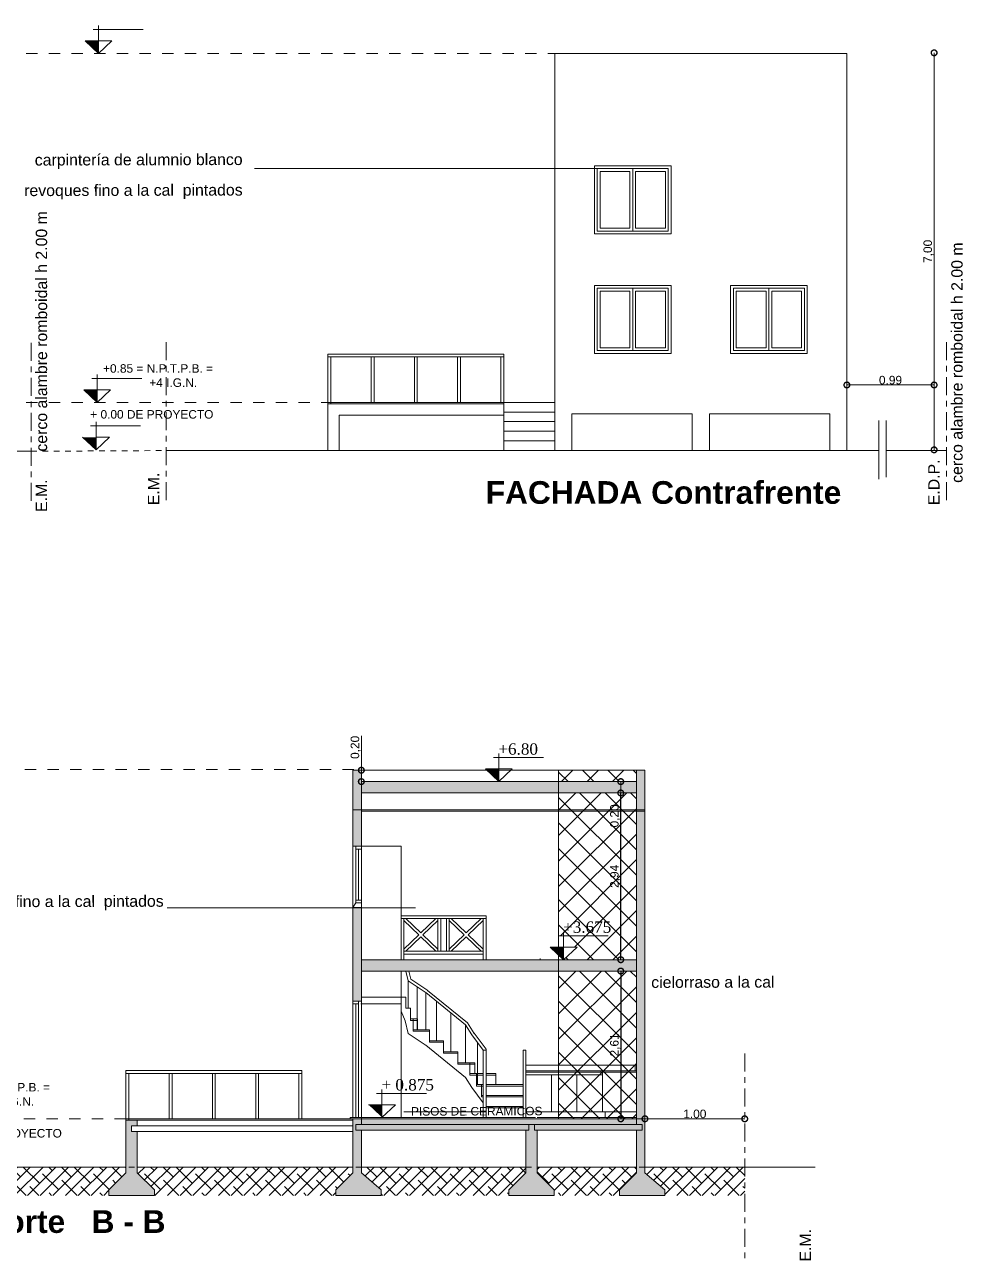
# Model space of a CAD drawing. Header units: millimetres. Extents: x 1162.4 to 1260.5, y 447.7 to 509.9.
# Drawn here: x 1200.56 to 1217.15, y 471.5 to 493.28 of the extents above; entities that cross this region are included whole.
import ezdxf

# ---------------------------------------------------------------- set-up
doc = ezdxf.new("R2010")
doc.units = ezdxf.units.MM
doc.linetypes.add('CENTER', pattern=[50.8, 31.75, -6.35, 6.35, -6.35])
doc.linetypes.add('DOT', pattern=[4, 2, -2])
doc.layers.add('0-MAMPOSTERIA- 9', color=7, linetype='Continuous', lineweight=5)
doc.layers.add('DT', color=2, linetype='Continuous', lineweight=25)
doc.layers.add('03', color=7, linetype='Continuous')
doc.layers.add('cortes', color=7, linetype='Continuous')
doc.styles.add('ARIAL', font='arial.ttf', dxfattribs={"height": 0.11})
doc.styles.add('Estilo1', font='times.ttf')
doc.styles.get("Standard").update_dxf_attribs({"font": 'arial.ttf'})
doc.styles.add('style2', font='')
doc.styles.get('style2').set_extended_font_data('Arial', bold=True)
doc.dimstyles.new('cota 1', dxfattribs={"dimtxt": 0.15, "dimasz": 0.2, "dimexe": 0.08, "dimexo": 0.3, "dimgap": 0.009, "dimtad": 1, "dimzin": 1, "dimtxsty": 'Standard', "dimblk": 'DOTSMALL', "dimcen": 0.15, "dimse1": 1, "dimse2": 1, "dimclrd": 256, "dimadec": 0, "dimazin": 0, "dimtfac": 1, "dimtmove": 0, "dimatfit": 3, "dimfxl": 1.25, "dimlwd": -1, "dimlwe": -1, "dimarcsym": 0})
pattern_1 = [(45, (7.12416, 3.86117), (-0.112253202, 0.112253202), []), (135, (7.12416, 3.86117), (-0.336759605, 0.112253202), [0.396875, -0.238125])]

# ---------------------------------------------------------------- blocks, each defined once
blk = doc.blocks.new('_DOTSMALL')
at = {"color": 0, "linetype": 'ByBlock', "const_width": 0.5}
blk.add_lwpolyline([(-0.0625, 0, 1), (0.0625, 0, 1)], format="xyb", close=True, dxfattribs=at)
blk = doc.blocks.new('*D289')
at = {"layer": 'cortes'}
blk.add_line((1211.074, 476.597), (1211.074, 473.992), dxfattribs=at)
at = {"layer": 'Defpoints', "color": 0}
for p in [(1211.35, 476.597), (1211.074, 473.992), (1211.35, 473.992)]:
    blk.add_point(p, dxfattribs=at)
at = {"layer": 'cortes', "xscale": 0.2, "yscale": 0.2, "zscale": 0.2}
for p, rotation in [((1211.074, 476.597), 90), ((1211.074, 473.992), 270)]:
    blk.add_blockref('_DOTSMALL', p, dxfattribs=dict(at, rotation=rotation))
at = {"layer": 'cortes', "color": 0, "lineweight": 0, "insert": (1210.975, 475.295), "char_height": 0.15, "attachment_point": 5, "rotation": 90}
blk.add_mtext('2,61', dxfattribs=at)
blk = doc.blocks.new('*D290')
at = {"layer": 'cortes'}
blk.add_line((1211.074, 476.797), (1211.074, 479.737), dxfattribs=at)
at = {"layer": 'Defpoints', "color": 0}
for p in [(1211.074, 479.737), (1211.35, 479.737), (1211.35, 476.797)]:
    blk.add_point(p, dxfattribs=at)
at = {"layer": 'cortes', "xscale": 0.2, "yscale": 0.2, "zscale": 0.2}
for p, rotation in [((1211.074, 479.737), 90), ((1211.074, 476.797), 270)]:
    blk.add_blockref('_DOTSMALL', p, dxfattribs=dict(at, rotation=rotation))
at = {"layer": 'cortes', "color": 0, "lineweight": 0, "insert": (1210.975, 478.267), "char_height": 0.15, "attachment_point": 5, "rotation": 90}
blk.add_mtext('2,94', dxfattribs=at)
blk = doc.blocks.new('*D341')
at = {"layer": '0-MAMPOSTERIA- 9', "ltscale": 0.05}
for p, q in [((1211.074, 479.937), (1211.074, 479.737)), ((1211.074, 479.737), (1211.074, 479.13))]:
    blk.add_line(p, q, dxfattribs=at)
at = {"layer": 'Defpoints', "color": 0, "linetype": 'Continuous', "ltscale": 0.05}
for p in [(1211.35, 479.937), (1211.074, 479.737), (1211.35, 479.737)]:
    blk.add_point(p, dxfattribs=at)
at = {"layer": '0-MAMPOSTERIA- 9', "linetype": 'Continuous', "ltscale": 0.05, "xscale": 0.2, "yscale": 0.2, "zscale": 0.2}
for p, rotation in [((1211.074, 479.937), 90), ((1211.074, 479.737), 270)]:
    blk.add_blockref('_DOTSMALL', p, dxfattribs=dict(at, rotation=rotation))
at = {"layer": '0-MAMPOSTERIA- 9', "color": 0, "linetype": 'Continuous', "lineweight": 0, "ltscale": 0.05, "insert": (1210.975, 479.333), "char_height": 0.15, "attachment_point": 5, "rotation": 90}
blk.add_mtext('0,20', dxfattribs=at)
blk = doc.blocks.new('*D342')
at = {"layer": '0-MAMPOSTERIA- 9', "ltscale": 0.05}
for p, q in [((1206.5, 480.137), (1206.5, 480.744)), ((1206.5, 479.937), (1206.5, 480.137))]:
    blk.add_line(p, q, dxfattribs=at)
at = {"layer": 'Defpoints', "color": 0, "linetype": 'Continuous', "ltscale": 0.05}
for p in [(1206.5, 480.137), (1206.5, 480.137), (1206.5, 479.937)]:
    blk.add_point(p, dxfattribs=at)
at = {"layer": '0-MAMPOSTERIA- 9', "linetype": 'Continuous', "ltscale": 0.05, "xscale": 0.2, "yscale": 0.2, "zscale": 0.2}
for p, rotation in [((1206.5, 480.137), 90), ((1206.5, 479.937), 270)]:
    blk.add_blockref('_DOTSMALL', p, dxfattribs=dict(at, rotation=rotation))
at = {"layer": '0-MAMPOSTERIA- 9', "color": 0, "linetype": 'Continuous', "lineweight": 0, "ltscale": 0.05, "insert": (1206.401, 480.541), "char_height": 0.15, "attachment_point": 5, "rotation": 90}
blk.add_mtext('0,20', dxfattribs=at)
blk = doc.blocks.new('*D346')
at = {"layer": '0-MAMPOSTERIA- 9', "ltscale": 0.05}
blk.add_line((1216.599, 485.786), (1216.599, 492.786), dxfattribs=at)
at = {"layer": 'Defpoints', "color": 0, "linetype": 'Continuous', "ltscale": 0.05}
for p in [(1212.545, 492.786), (1216.599, 492.786), (1215.736, 485.786)]:
    blk.add_point(p, dxfattribs=at)
at = {"layer": '0-MAMPOSTERIA- 9', "linetype": 'Continuous', "ltscale": 0.05, "xscale": 0.2, "yscale": 0.2, "zscale": 0.2}
for p, rotation in [((1216.599, 492.786), 90), ((1216.599, 485.786), 270)]:
    blk.add_blockref('_DOTSMALL', p, dxfattribs=dict(at, rotation=rotation))
at = {"layer": '0-MAMPOSTERIA- 9', "color": 0, "linetype": 'Continuous', "lineweight": 0, "ltscale": 0.05, "insert": (1216.5, 489.286), "char_height": 0.15, "attachment_point": 5, "rotation": 90}
blk.add_mtext('7,00', dxfattribs=at)
blk = doc.blocks.new('*D361')
at = {"layer": '0-MAMPOSTERIA- 9', "ltscale": 0.05}
blk.add_line((1216.599, 486.93), (1215.061, 486.93), dxfattribs=at)
at = {"layer": 'Defpoints', "color": 0, "linetype": 'DOT', "ltscale": 0.05}
for p in [(1215.061, 486.93), (1215.061, 485.773), (1216.599, 485.773)]:
    blk.add_point(p, dxfattribs=at)
at = {"layer": '0-MAMPOSTERIA- 9', "linetype": 'DOT', "ltscale": 0.05, "xscale": 0.2, "yscale": 0.2, "zscale": 0.2, "rotation": 180}
blk.add_blockref('_DOTSMALL', (1215.061, 486.93), dxfattribs=at)
at = {"layer": '0-MAMPOSTERIA- 9', "linetype": 'DOT', "ltscale": 0.05, "xscale": 0.2, "yscale": 0.2, "zscale": 0.2}
blk.add_blockref('_DOTSMALL', (1216.599, 486.93), dxfattribs=at)
at = {"layer": '0-MAMPOSTERIA- 9', "color": 0, "linetype": 'DOT', "lineweight": 0, "ltscale": 0.05, "insert": (1215.83, 487.015), "char_height": 0.15, "attachment_point": 5}
blk.add_mtext('0.99', dxfattribs=at)
blk = doc.blocks.new('*D362')
at = {"layer": '0-MAMPOSTERIA- 9', "ltscale": 0.05}
blk.add_line((1213.26, 473.992), (1211.5, 473.992), dxfattribs=at)
at = {"layer": 'Defpoints', "color": 0, "linetype": 'DOT', "ltscale": 0.05}
for p in [(1211.5, 473.992), (1211.5, 473.142), (1213.26, 473.142)]:
    blk.add_point(p, dxfattribs=at)
at = {"layer": '0-MAMPOSTERIA- 9', "linetype": 'DOT', "ltscale": 0.05, "xscale": 0.2, "yscale": 0.2, "zscale": 0.2, "rotation": 180}
blk.add_blockref('_DOTSMALL', (1211.5, 473.992), dxfattribs=at)
at = {"layer": '0-MAMPOSTERIA- 9', "linetype": 'DOT', "ltscale": 0.05, "xscale": 0.2, "yscale": 0.2, "zscale": 0.2}
blk.add_blockref('_DOTSMALL', (1213.26, 473.992), dxfattribs=at)
at = {"layer": '0-MAMPOSTERIA- 9', "color": 0, "linetype": 'DOT', "lineweight": 0, "ltscale": 0.05, "insert": (1212.38, 474.078), "char_height": 0.15, "attachment_point": 5}
blk.add_mtext('1.00', dxfattribs=at)

msp = doc.modelspace()

# ---------------------------------------------------------------- hatches: boundary and pattern name
at = {"layer": '0-MAMPOSTERIA- 9', "linetype": 'Continuous', "lineweight": 0, "ltscale": 0.05}
h = msp.add_hatch(dxfattribs=at)
h.set_pattern_fill('ANSI37', color=256, scale=0.1, style=0)
h.set_pattern_definition([(45, (1219.9866, 497.82403), (-0.2245064, 0.2245064), []), (135, (1219.9866, 497.82403), (-0.2245064, -0.2245064), [])])
h.paths.add_polyline_path([(1219.46471, 500.28348), (1219.46471, 498.59342, -0.89000524), (1219.46471, 498.581), (1219.46471, 496.08348), (1220.23698, 496.08348), (1220.23698, 496.3171), (1220.23971, 500.28348)])
h.paths.add_polyline_path([(1188.02354, 476.77986), (1188.02354, 474.11705), (1192.02354, 474.11705), (1192.02354, 476.77986), (1191.97354, 476.77986)])
h.paths.add_polyline_path([(1189.34735, 476.05475), (1190.69735, 476.05475), (1190.69735, 474.85475), (1189.34735, 474.85475)], flags=16)
h.paths.add_polyline_path([(1189.39735, 476.00475), (1190.64735, 476.00475), (1190.64735, 474.90475), (1189.39735, 474.90475)], flags=0)
h.paths.add_polyline_path([(1189.44735, 475.95475), (1189.97235, 475.95475), (1189.97235, 474.95475), (1189.44735, 474.95475)], flags=0)
h.paths.add_polyline_path([(1190.07235, 475.95475), (1190.59735, 475.95475), (1190.59735, 474.95475), (1190.07235, 474.95475)], flags=0)
h.paths.add_polyline_path([(1193.77354, 479.41705), (1192.17354, 479.41705), (1192.17354, 476.79705), (1193.77354, 476.79705)])
h.paths.add_polyline_path([(1193.87354, 476.79705), (1194.24711, 476.79705), (1194.01828, 477.01293), (1194.25426, 477.01293), (1194.49024, 477.01293), (1194.26142, 476.79705), (1195.86994, 476.79705), (1195.86994, 476.93544), (1196.12354, 476.93544), (1196.12354, 479.21351), (1195.90868, 479.21351), (1195.90868, 479.41705), (1193.87354, 479.41705)])
h.paths.add_polyline_path([(1194.42354, 478.76705), (1195.77354, 478.76705), (1195.77354, 477.56705), (1194.42354, 477.56705)], flags=16)
h.paths.add_polyline_path([(1194.47354, 478.71705), (1195.72354, 478.71705), (1195.72354, 477.61705), (1194.47354, 477.61705)], flags=0)
h.paths.add_polyline_path([(1194.52354, 478.66705), (1195.04854, 478.66705), (1195.04854, 477.66705), (1194.52354, 477.66705)], flags=0)
h.paths.add_polyline_path([(1195.14854, 478.66705), (1195.67354, 478.66705), (1195.67354, 477.66705), (1195.14854, 477.66705)], flags=0)
h.paths.add_polyline_path([(1192.17354, 476.59705), (1192.17354, 474.81003), (1193.32354, 474.81003), (1193.32354, 474.91003), (1193.87354, 474.91003), (1193.87354, 474.81003), (1193.87354, 474.11705), (1194.25426, 474.11705), (1194.25426, 474.23968), (1194.49024, 474.23968), (1194.36026, 474.11705), (1195.86994, 474.11705), (1195.86994, 474.17644), (1196.12354, 474.17644), (1196.12354, 476.38791), (1195.86867, 476.38791), (1195.86867, 476.59705), (1193.87354, 476.59705)])
h.paths.add_polyline_path([(1193.27354, 475.55475), (1192.77354, 475.55475), (1192.77354, 476.05475), (1193.27354, 476.05475)], flags=16)
h.paths.add_polyline_path([(1193.22354, 475.60475), (1192.82354, 475.60475), (1192.82354, 476.00475), (1193.22354, 476.00475)], flags=0)
h.paths.add_polyline_path([(1194.42354, 476.05475), (1195.77354, 476.05475), (1195.77354, 474.85475), (1194.42354, 474.85475)], flags=16)
h.paths.add_polyline_path([(1194.47354, 476.00475), (1195.72354, 476.00475), (1195.72354, 474.90475), (1194.47354, 474.90475)], flags=0)
h.paths.add_polyline_path([(1194.52354, 475.95475), (1195.04854, 475.95475), (1195.04854, 474.95475), (1194.52354, 474.95475)], flags=0)
h.paths.add_polyline_path([(1195.14854, 475.95475), (1195.67354, 475.95475), (1195.67354, 474.95475), (1195.14854, 474.95475)], flags=0)
h.paths.add_polyline_path([(1193.87354, 474.26705), (1193.87354, 474.61003), (1193.32354, 474.61003), (1193.32354, 474.26705)], flags=17)
h.paths.add_polyline_path([(1192.17354, 474.11705), (1192.77354, 474.11705), (1192.77354, 474.78503), (1192.17354, 474.78503)], flags=17)
h.paths.add_polyline_path([(1192.77354, 474.11705), (1193.32354, 474.11705), (1193.32354, 474.78503), (1192.77354, 474.78503)], flags=16)
h.paths.add_polyline_path([(1192.72354, 474.01705), (1192.72354, 474.11705), (1192.17354, 474.11705), (1192.17354, 474.01705)])
h.paths.add_polyline_path([(1193.32354, 474.01705), (1193.32354, 474.11705), (1192.72354, 474.11705), (1192.72354, 474.01705)])
h.paths.add_polyline_path([(1193.87354, 474.01705), (1193.87354, 474.26705), (1193.32354, 474.26705), (1193.32354, 474.01705)])
h.paths.add_polyline_path([(1191.47407, 474.11705), (1191.47407, 474.01705), (1192.02354, 474.01705), (1192.02354, 474.11705)])
h.paths.add_polyline_path([(1188.02354, 474.11705), (1188.02354, 474.01705), (1191.47407, 474.01705), (1191.47407, 474.11705), (1191.42407, 474.11705)])
h.paths.add_polyline_path([(1190.02235, 476.00475), (1189.39735, 476.00475), (1189.39735, 474.90475), (1190.02235, 474.90475)], flags=0)
h.paths.add_polyline_path([(1187.87354, 476.59749), (1187.87354, 476.77986), (1187.78789, 476.77986), (1187.37354, 476.61894), (1187.37354, 476.59749)])
h.paths.add_polyline_path([(1187.37354, 476.77986), (1187.37354, 476.61894), (1190.27664, 477.74636), (1192.02354, 477.74636), (1192.02354, 477.89636), (1190.24854, 477.89636)])
h.paths.add_polyline_path([(1188.99328, 477.40888), (1188.99328, 477.46252), (1187.35544, 476.82646), (1187.37354, 476.77986)])
h.paths.add_polyline_path([(1188.37354, 477.00729), (1188.37354, 476.77986), (1188.92354, 476.77986), (1188.92354, 477.22088)], flags=17)
h.paths.add_polyline_path([(1188.32354, 476.98787), (1187.78789, 476.77986), (1188.32354, 476.77986)], flags=17)
h.paths.add_polyline_path([(1188.37354, 477.00729), (1188.32354, 476.98787), (1188.32354, 476.77986), (1188.37354, 476.77986)], flags=17)
h.paths.add_polyline_path([(1188.92354, 476.77986), (1188.97354, 476.77986), (1188.97354, 477.2403), (1188.92354, 477.22088)], flags=16)
h.paths.add_polyline_path([(1188.97354, 476.77986), (1189.52354, 476.77986), (1189.52354, 477.45389), (1188.97354, 477.2403)], flags=16)
h.paths.add_polyline_path([(1189.52354, 476.77986), (1189.57354, 476.77986), (1189.57354, 477.47331), (1189.52354, 477.45389)], flags=16)
h.paths.add_polyline_path([(1190.12354, 477.6869), (1189.57354, 477.47331), (1189.57354, 476.77986), (1190.12354, 476.77986)], flags=17)
h.paths.add_polyline_path([(1190.17354, 477.70632), (1190.12354, 477.6869), (1190.12354, 476.77986), (1190.17354, 476.77986)], flags=17)
h.paths.add_polyline_path([(1190.77354, 477.74636), (1190.72354, 477.74636), (1190.72354, 476.77986), (1190.77354, 476.77986)], flags=17)
h.paths.add_polyline_path([(1190.17354, 476.77986), (1190.72354, 476.77986), (1190.72354, 477.74636), (1190.27664, 477.74636), (1190.17354, 477.70632)], flags=16)
h.paths.add_polyline_path([(1191.32354, 477.74636), (1190.77354, 477.74636), (1190.77354, 476.77986), (1191.32354, 476.77986)], flags=17)
h.paths.add_polyline_path([(1191.37354, 477.74636), (1191.32354, 477.74636), (1191.32354, 476.77986), (1191.37354, 476.77986)], flags=17)
h.paths.add_polyline_path([(1191.37354, 476.77986), (1191.97354, 476.77986), (1191.97354, 477.74636), (1191.37354, 477.74636)], flags=16)
h.paths.add_polyline_path([(1191.14546, 477.94636), (1191.14112, 477.94227), (1191.14112, 477.94636), (1190.23917, 477.94636), (1188.99328, 477.46252), (1188.99328, 477.40888), (1190.24854, 477.89636), (1192.02354, 477.89636), (1192.02354, 477.94636)])
h.paths.add_polyline_path([(1193.77354, 479.43705), (1193.77354, 479.73705), (1192.17354, 479.73705), (1192.17354, 479.43705)])
h.paths.add_polyline_path([(1193.77354, 479.41705), (1193.77354, 479.43705), (1192.17354, 479.43705), (1192.17354, 479.41705)])
h.paths.add_polyline_path([(1193.87354, 479.43705), (1193.87354, 479.41705), (1196.12354, 479.41705), (1196.12354, 479.43705)])
h.paths.add_polyline_path([(1196.12354, 479.43705), (1196.12354, 479.73705), (1193.87354, 479.73705), (1193.87354, 479.43705)])
h.paths.add_polyline_path([(1192.17354, 480.13705), (1192.17354, 480.03705), (1192.17354, 479.93705), (1194.23108, 479.93705), (1194.01908, 480.13705)])
h.paths.add_polyline_path([(1196.12354, 479.93705), (1196.12354, 480.03705), (1196.12354, 480.13705), (1194.44308, 480.13705), (1194.23108, 479.93705)])
h.paths.add_polyline_path([(1195.86994, 473.99205), (1195.86994, 474.01705), (1192.17354, 474.01705), (1192.17354, 473.99205)])
h.paths.add_polyline_path([(1195.86994, 474.11705), (1195.86994, 474.01705), (1196.12354, 474.01705), (1196.12354, 474.11705)])
h.paths.add_polyline_path([(1195.86994, 474.17644), (1195.86994, 474.11705), (1196.12354, 474.11705), (1196.12354, 474.17644)])
h.paths.add_polyline_path([(1196.12354, 473.99205), (1196.12354, 474.01705), (1195.86994, 474.01705), (1195.86994, 473.99205)])
h.paths.add_polyline_path([(1192.33915, 476.9681), (1192.33915, 477.43222), (1192.59443, 477.43222), (1192.59443, 476.9681)], flags=24)
h.paths.add_polyline_path([(1192.33927, 478.03377), (1192.33927, 478.50034), (1192.59456, 478.50034), (1192.59456, 478.03377)], flags=24)
h.paths.add_polyline_path([(1195.68189, 477.87423), (1195.68189, 478.33988), (1195.93718, 478.33988), (1195.93718, 477.87423)], flags=24)
h.paths.add_polyline_path([(1194.1937, 477.20998), (1195.12651, 477.20998), (1195.12651, 477.51539), (1194.1937, 477.51539)], flags=24)
h.paths.add_polyline_path([(1192.36714, 475.07374), (1192.36714, 475.54042), (1192.59531, 475.54042), (1192.59531, 475.07374)], flags=24)
h.paths.add_polyline_path([(1194.1937, 474.43673), (1195.20033, 474.43673), (1195.20033, 474.74214), (1194.1937, 474.74214)], flags=24)
h.paths.add_polyline_path([(1191.45847, 477.03083), (1191.45847, 477.49546), (1191.71375, 477.49546), (1191.71375, 477.03083)], flags=8)
h = msp.add_hatch(color=256, dxfattribs=at)
h.paths.add_polyline_path([(1206.50036, 477.71705), (1206.35036, 477.71705), (1206.35036, 476.71705), (1206.35036, 476.06705), (1206.45036, 476.06705), (1206.50036, 476.06705), (1206.50036, 476.59705)])
h.paths.add_polyline_path([(1211.35036, 476.79705), (1206.50036, 476.79705), (1206.50036, 476.59705), (1211.35036, 476.59705)])
h.paths.add_polyline_path([(1211.50036, 479.08832), (1211.50036, 480.13705), (1211.35036, 480.13705), (1211.35036, 476.79705), (1211.35036, 476.59705), (1211.35036, 474.01705), (1211.50036, 474.01705), (1211.50036, 476.71705)])
h.paths.add_polyline_path([(1206.50036, 480.13705), (1206.35036, 480.13705), (1206.35036, 478.79705), (1206.50036, 478.79705)])
h.paths.add_polyline_path([(1211.35036, 479.93705), (1206.50036, 479.93705), (1206.50036, 479.73705), (1211.35036, 479.73705)])
h.paths.add_polyline_path([(1209.64889, 476.24578), (1211.9246, 476.25178), (1211.9238, 476.55669), (1209.64809, 476.55069)], flags=9)
h = msp.add_hatch(color=256, dxfattribs=at)
h.paths.add_polyline_path([(1211.50036, 476.71705), (1211.50036, 479.08832), (1211.50036, 480.13705), (1211.35036, 480.13705), (1211.35036, 476.79705), (1211.35036, 474.01705), (1211.50036, 474.01705)])
h.paths.add_polyline_path([(1209.45036, 473.89205), (1206.40036, 473.89205), (1206.40036, 473.79205), (1209.45036, 473.79205)])
h.paths.add_polyline_path([(1211.45036, 473.89205), (1209.55036, 473.89205), (1209.55036, 473.79205), (1211.45036, 473.79205)])
h.paths.add_polyline_path([(1211.35036, 473.99205), (1206.50036, 473.99205), (1206.50036, 473.89205), (1211.35036, 473.89205)])
h = msp.add_hatch(dxfattribs=at)
h.set_pattern_fill('ANSI37', color=256, scale=0.1, style=0)
h.paths.add_polyline_path([(1211.35036, 480.13705), (1209.97836, 480.13705), (1209.97836, 479.93705), (1211.35036, 479.93705)])
h.paths.add_polyline_path([(1211.35036, 479.73705), (1209.97836, 479.73705), (1209.97836, 479.44205), (1211.35036, 479.44205)])
h.paths.add_polyline_path([(1211.35036, 479.44205), (1209.97836, 479.44205), (1209.97836, 479.41705), (1211.35036, 479.41705)])
h.paths.add_polyline_path([(1211.35036, 479.41705), (1209.97836, 479.41705), (1209.97836, 477.22068), (1210.0671, 477.22068), (1210.0671, 477.01968), (1210.30308, 477.01968), (1210.0671, 476.79705), (1211.35036, 476.79705)])
h.paths.add_polyline_path([(1211.35036, 476.59705), (1209.97836, 476.59705), (1209.97836, 474.93705), (1211.35036, 474.93705)])
h.paths.add_polyline_path([(1210.30036, 474.76705), (1209.97836, 474.76705), (1209.97836, 474.11705), (1210.30036, 474.11705)])
h.paths.add_polyline_path([(1210.75036, 474.76705), (1210.30036, 474.76705), (1210.30036, 474.11705), (1210.75036, 474.11705)])
h.paths.add_polyline_path([(1211.32536, 474.93705), (1209.97836, 474.93705), (1209.97836, 474.83705), (1211.32536, 474.83705)])
h.paths.add_polyline_path([(1210.72536, 474.83705), (1209.97836, 474.83705), (1209.97836, 474.81705), (1210.72536, 474.81705)])
h.paths.add_polyline_path([(1210.75036, 474.81705), (1210.72536, 474.81705), (1209.97836, 474.81705), (1209.97836, 474.76705), (1210.75036, 474.76705)])
h.paths.add_polyline_path([(1211.35036, 474.81705), (1210.75036, 474.81705), (1210.75036, 474.11705), (1210.80036, 474.11705), (1211.35036, 474.11705)])
h.paths.add_polyline_path([(1211.35036, 474.83705), (1210.72536, 474.83705), (1210.72536, 474.81705), (1210.75036, 474.81705), (1211.35036, 474.81705)])
h.paths.add_polyline_path([(1211.35036, 474.93705), (1211.32536, 474.93705), (1211.32536, 474.83705), (1211.35036, 474.83705)])
h.paths.add_polyline_path([(1210.80036, 474.11705), (1210.75036, 474.11705), (1209.97836, 474.11705), (1209.97836, 474.01705), (1210.80036, 474.01705)])
h.paths.add_polyline_path([(1211.35036, 474.11705), (1210.80036, 474.11705), (1210.80036, 474.01705), (1211.35036, 474.01705)])
h.paths.add_polyline_path([(1211.35036, 474.01705), (1209.97836, 474.01705), (1209.97836, 473.99205), (1211.35036, 473.99205)])
h.paths.add_polyline_path([(1210.00654, 477.21673), (1210.93934, 477.21673), (1210.93934, 477.52214), (1210.00654, 477.52214)], flags=25)
h = msp.add_hatch(color=256, dxfattribs=at)
h.paths.add_polyline_path([(1209.60036, 473.79205), (1209.55036, 473.79205), (1209.55036, 473.89205), (1209.45036, 473.89205), (1209.45036, 473.79205), (1209.40036, 473.79205), (1209.40036, 473.14205), (1209.60036, 473.14205)])
h.paths.add_polyline_path([(1209.60036, 473.04205), (1209.60036, 473.14205), (1209.40036, 473.14205), (1209.40036, 473.04205), (1209.10036, 472.74205), (1209.10036, 472.64205), (1209.40036, 472.64205), (1209.60036, 472.64205), (1209.90036, 472.64205), (1209.90036, 472.74205)])
h.paths.add_polyline_path([(1211.50036, 473.04205), (1211.50036, 473.14205), (1211.35036, 473.14205), (1211.35036, 473.04205), (1211.05036, 472.74205), (1211.05036, 472.64205), (1211.35036, 472.64205), (1211.55036, 472.64205), (1211.85036, 472.64205), (1211.85036, 472.74205)])
h.paths.add_polyline_path([(1211.50036, 473.79205), (1211.50036, 474.01705), (1211.35036, 474.01705), (1211.35036, 473.89205), (1211.45036, 473.89205), (1211.45036, 473.79205), (1211.35036, 473.79205), (1211.35036, 473.14205), (1211.50036, 473.14205)])
for points in [[(1202.55036, 473.76705), (1202.45036, 473.76705), (1202.45036, 473.86705), (1202.55036, 473.86705), (1202.55036, 473.96705), (1202.35036, 473.96705), (1202.35036, 473.14205), (1202.55036, 473.14205)], [(1206.35036, 473.14205), (1206.50036, 473.14205), (1206.50036, 473.79205), (1206.40036, 473.79205), (1206.40036, 473.89205), (1206.50036, 473.89205), (1206.50036, 473.99205), (1206.35036, 473.99205)], [(1202.55036, 472.64205), (1202.85036, 472.64205), (1202.85036, 472.74205), (1202.55036, 473.04205), (1202.55036, 473.14205), (1202.35036, 473.14205), (1202.35036, 473.04205), (1202.05036, 472.74205), (1202.05036, 472.64205), (1202.35036, 472.64205)], [(1206.55036, 472.64205), (1206.85036, 472.64205), (1206.85036, 472.74205), (1206.50036, 473.04205), (1206.50036, 473.14205), (1206.35036, 473.14205), (1206.35036, 473.04205), (1206.05036, 472.74205), (1206.05036, 472.64205), (1206.35036, 472.64205)]]:
    msp.add_hatch(color=256, dxfattribs=at).paths.add_polyline_path(points)
at = {"layer": '03', "lineweight": 0}
for points in [[(1201.86683, 492.77336), (1201.86683, 492.99599), (1201.63085, 492.99599)], [(1201.84293, 486.62336), (1201.84293, 486.84599), (1201.60695, 486.84599)], [(1201.82166, 485.78636), (1201.82166, 486.00899), (1201.58568, 486.00899)], [(1208.92536, 479.93705), (1208.92536, 480.15968), (1208.68938, 480.15968)], [(1210.0671, 476.79705), (1210.0671, 477.01968), (1209.83112, 477.01968)], [(1206.86408, 474.01705), (1206.86408, 474.23968), (1206.6281, 474.23968)]]:
    msp.add_hatch(color=256, dxfattribs=at).paths.add_polyline_path(points)
at = {"layer": 'cortes', "lineweight": 0}
h = msp.add_hatch(dxfattribs=at)
h.set_pattern_fill('ANSI38', color=256, scale=0.05, style=0)
h.set_pattern_definition(pattern_1)
h.paths.add_polyline_path([(1202.35036, 473.14205), (1199.76284, 473.14205), (1199.76284, 472.64205), (1202.05036, 472.64205), (1202.05036, 472.74205), (1202.35036, 473.04205)])
h = msp.add_hatch(dxfattribs=at)
h.set_pattern_fill('ANSI38', color=256, scale=0.05, style=0)
h.set_pattern_definition(pattern_1)
h.paths.add_polyline_path([(1206.35036, 473.04205), (1206.35036, 473.14205), (1202.55036, 473.14205), (1202.55036, 473.04205), (1202.85036, 472.74205), (1202.85036, 472.64205), (1206.05036, 472.64205), (1206.05036, 472.74205)])
h = msp.add_hatch(dxfattribs=at)
h.set_pattern_fill('ANSI38', color=256, scale=0.05, style=0)
h.set_pattern_definition(pattern_1)
h.paths.add_polyline_path([(1209.40036, 473.04205), (1209.40036, 473.14205), (1206.50036, 473.14205), (1206.50036, 473.04205), (1206.85036, 472.74205), (1206.85036, 472.64205), (1209.10036, 472.64205), (1209.10036, 472.74205)])
h = msp.add_hatch(dxfattribs=at)
h.set_pattern_fill('ANSI38', color=256, scale=0.05, style=0)
h.set_pattern_definition(pattern_1)
h.paths.add_polyline_path([(1211.35036, 473.04205), (1211.35036, 473.14205), (1209.60036, 473.14205), (1209.60036, 473.04205), (1209.90036, 472.74205), (1209.90036, 472.64205), (1211.05036, 472.64205), (1211.05036, 472.74205)])
h = msp.add_hatch(dxfattribs=at)
h.set_pattern_fill('ANSI38', color=256, scale=0.05, style=0)
h.set_pattern_definition(pattern_1)
h.paths.add_polyline_path([(1213.25979, 473.14205), (1211.50036, 473.14205), (1211.50036, 473.04205), (1211.85036, 472.74205), (1211.85036, 472.64205), (1213.25979, 472.64205)])

# ---------------------------------------------------------------- linework, layer by layer
at = {"layer": '0-MAMPOSTERIA- 9', "color": 7, "linetype": 'DOT', "lineweight": 0, "ltscale": 0.1}
for p, q in [((1196.59024, 492.77336), (1209.91076, 492.77336)), ((1196.59024, 486.62336), (1205.91076, 486.62336)), ((1206.36571, 480.14765), (1196.21638, 480.14765)), ((1202.34794, 473.99117), (1196.26659, 473.99117))]:
    msp.add_line(p, q, dxfattribs=at)
at = {"layer": '0-MAMPOSTERIA- 9', "linetype": 'Continuous', "lineweight": 0, "ltscale": 0.05}
for p, q in [((1209.91076, 485.77336), (1209.91076, 492.77336)), ((1209.91076, 492.77336), (1215.06076, 492.77336)), ((1215.06076, 492.77336), (1215.06076, 485.77336)), ((1211.50036, 480.13705), (1206.35036, 480.13705)), ((1209.97836, 473.99205), (1209.97836, 480.13705)), ((1211.35036, 479.93705), (1206.50036, 479.93705)), ((1211.35036, 479.73705), (1206.50036, 479.73705)), ((1211.50036, 479.44205), (1206.35036, 479.44205)), ((1206.50036, 476.79705), (1206.50036, 479.41705)), ((1206.50036, 479.41705), (1211.50036, 479.41705)), ((1206.40036, 477.79705), (1206.35036, 477.71705)), ((1206.40036, 477.79705), (1206.50036, 477.79705)), ((1203.07572, 477.70923), (1207.452, 477.70923)), ((1206.50036, 476.79705), (1211.35036, 476.79705)), ((1206.50036, 476.59705), (1211.35036, 476.59705)), ((1211.50036, 473.14205), (1214.50036, 473.14205))]:
    msp.add_line(p, q, dxfattribs=at)
at = {"layer": '0-MAMPOSTERIA- 9', "color": 7, "linetype": 'DOT', "lineweight": 0, "ltscale": 0.05}
for p, q in [((1209.91076, 492.77336), (1209.91076, 492.77336)), ((1209.91076, 492.77336), (1209.91076, 492.77336)), ((1200.67782, 485.76133), (1203.06076, 485.77336))]:
    msp.add_line(p, q, dxfattribs=at)
at = {"layer": '0-MAMPOSTERIA- 9', "linetype": 'CENTER', "lineweight": 0, "ltscale": 0.01}
for p, q in [((1200.67782, 484.88707), (1200.67782, 487.76133)), ((1203.06076, 484.89911), (1203.06076, 487.77336)), ((1216.82019, 484.89911), (1216.82019, 487.77336)), ((1213.25979, 475.14205), (1213.25979, 471.51666))]:
    msp.add_line(p, q, dxfattribs=at)
at = {"layer": '0-MAMPOSTERIA- 9', "linetype": 'DOT', "lineweight": 0, "ltscale": 0.05}
for p, q in [((1209.91076, 485.77336), (1203.06076, 485.77336)), ((1214.50036, 473.14205), (1199.50036, 473.14205))]:
    msp.add_line(p, q, dxfattribs=at)
at = {"layer": '0-MAMPOSTERIA- 9', "lineweight": 0, "ltscale": 0.05}
msp.add_line((1208.92536, 480.08832), (1208.92536, 480.08832), dxfattribs=at)
at = {"layer": '0-MAMPOSTERIA- 9', "color": 6, "linetype": 'Continuous', "lineweight": 0, "ltscale": 0.05}
msp.add_line((1211.50036, 473.99205), (1209.97836, 473.99205), dxfattribs=at)
at = {"layer": '03', "lineweight": 0}
for p, q in [((1201.76938, 493.19699), (1202.65258, 493.19699)), ((1201.86683, 493.2664), (1201.86683, 492.77336)), ((1201.86683, 492.99599), (1201.63085, 492.99599)), ((1201.63085, 492.99599), (1201.86683, 492.77336)), ((1201.86683, 492.99599), (1201.86683, 492.77336)), ((1201.86683, 492.99599), (1202.10281, 492.99599)), ((1202.10281, 492.99599), (1201.86683, 492.77336)), ((1201.84293, 487.1164), (1201.84293, 486.62336)), ((1201.74548, 487.04699), (1202.62868, 487.04699)), ((1201.84293, 486.84599), (1201.60695, 486.84599)), ((1201.60695, 486.84599), (1201.84293, 486.62336)), ((1201.84293, 486.84599), (1201.84293, 486.62336)), ((1201.84293, 486.84599), (1202.07891, 486.84599)), ((1202.07891, 486.84599), (1201.84293, 486.62336)), ((1201.82166, 486.2794), (1201.82166, 485.78636)), ((1201.58568, 486.00899), (1201.82166, 485.78636)), ((1201.72421, 486.20999), (1202.60741, 486.20999)), ((1201.82166, 486.00899), (1201.82166, 485.78636)), ((1201.82166, 486.00899), (1202.05764, 486.00899)), ((1202.05764, 486.00899), (1201.82166, 485.78636)), ((1208.8279, 480.36068), (1209.71111, 480.36068)), ((1208.92536, 480.43009), (1208.92536, 479.93705)), ((1208.92536, 480.15968), (1208.68938, 480.15968)), ((1208.68938, 480.15968), (1208.92536, 479.93705)), ((1208.92536, 480.15968), (1208.92536, 479.93705)), ((1208.92536, 480.15968), (1209.16134, 480.15968)), ((1209.16134, 480.15968), (1208.92536, 479.93705)), ((1210.0671, 477.29009), (1210.0671, 476.79705)), ((1209.96965, 477.22068), (1210.85285, 477.22068)), ((1210.0671, 477.01968), (1209.83112, 477.01968)), ((1209.83112, 477.01968), (1210.0671, 476.79705)), ((1210.0671, 477.01968), (1210.0671, 476.79705)), ((1210.0671, 477.01968), (1210.30308, 477.01968)), ((1210.30308, 477.01968), (1210.0671, 476.79705)), ((1206.86408, 474.51009), (1206.86408, 474.01705)), ((1206.86408, 474.23968), (1206.6281, 474.23968)), ((1206.76663, 474.44068), (1207.64984, 474.44068)), ((1206.86408, 474.23968), (1206.86408, 474.01705)), ((1206.86408, 474.23968), (1207.10006, 474.23968)), ((1207.10006, 474.23968), (1206.86408, 474.01705))]:
    msp.add_line(p, q, dxfattribs=at)
at = {"layer": 'cortes', "lineweight": 0}
for p, q in [((1209.91076, 489.34836), (1209.91076, 492.59737)), ((1209.91076, 492.59737), (1209.91076, 490.34836)), ((1215.06076, 492.59737), (1215.06076, 489.34836)), ((1210.61076, 490.19836), (1210.61076, 490.79363)), ((1211.96076, 490.79363), (1210.61076, 490.79363)), ((1211.96076, 490.79363), (1210.61076, 490.79363)), ((1210.61076, 490.79363), (1210.61076, 489.59363)), ((1211.96076, 490.19836), (1211.96076, 490.79363)), ((1211.96076, 489.59363), (1211.96076, 490.79363)), ((1211.73274, 490.74363), (1204.61504, 490.74363)), ((1210.66076, 490.24836), (1210.66076, 490.74363)), ((1211.91076, 490.74363), (1210.66076, 490.74363)), ((1211.91076, 490.74363), (1210.66076, 490.74363)), ((1210.66076, 490.74363), (1210.66076, 489.64363)), ((1211.23576, 490.69363), (1210.71076, 490.69363)), ((1210.71076, 490.69363), (1210.71076, 489.69363)), ((1211.23576, 490.69363), (1211.23576, 489.69363)), ((1211.28576, 490.74363), (1211.28576, 489.64363)), ((1211.86076, 490.69363), (1211.33576, 490.69363)), ((1211.33576, 490.69363), (1211.33576, 489.69363)), ((1211.86076, 489.69363), (1211.86076, 490.69363)), ((1211.91076, 490.24836), (1211.91076, 490.74363)), ((1211.91076, 489.64363), (1211.91076, 490.74363)), ((1211.91076, 490.19363), (1211.91076, 490.19836)), ((1210.61076, 489.59363), (1211.96076, 489.59363)), ((1210.66076, 489.64363), (1211.91076, 489.64363)), ((1210.71076, 489.69363), (1211.23576, 489.69363)), ((1211.33576, 489.69363), (1211.86076, 489.69363)), ((1209.91076, 486.62336), (1209.91076, 489.34836)), ((1215.06076, 486.42336), (1215.06076, 489.34836)), ((1211.96076, 488.68606), (1210.61076, 488.68606)), ((1210.61076, 488.68606), (1210.61076, 487.48606)), ((1211.91076, 488.63606), (1210.66076, 488.63606)), ((1210.66076, 488.63606), (1210.66076, 487.53606)), ((1211.28576, 488.63606), (1211.28576, 487.53606)), ((1211.91076, 487.53606), (1211.91076, 488.63606)), ((1211.96076, 487.48606), (1211.96076, 488.68606)), ((1214.36076, 488.68606), (1213.01076, 488.68606)), ((1213.01076, 488.68606), (1213.01076, 487.48606)), ((1214.31076, 488.63606), (1213.06076, 488.63606)), ((1213.06076, 488.63606), (1213.06076, 487.53606)), ((1213.68576, 488.63606), (1213.68576, 487.53606)), ((1214.31076, 487.53606), (1214.31076, 488.63606)), ((1214.36076, 487.48606), (1214.36076, 488.68606)), ((1211.23576, 488.58606), (1210.71076, 488.58606)), ((1210.71076, 488.58606), (1210.71076, 487.58606)), ((1211.23576, 488.58606), (1211.23576, 487.58606)), ((1211.86076, 488.58606), (1211.33576, 488.58606)), ((1211.33576, 488.58606), (1211.33576, 487.58606)), ((1211.86076, 487.58606), (1211.86076, 488.58606)), ((1213.63576, 488.58606), (1213.11076, 488.58606)), ((1213.11076, 488.58606), (1213.11076, 487.58606)), ((1213.63576, 488.58606), (1213.63576, 487.58606)), ((1214.26076, 488.58606), (1213.73576, 488.58606)), ((1213.73576, 488.58606), (1213.73576, 487.58606)), ((1214.26076, 487.58606), (1214.26076, 488.58606)), ((1210.66076, 487.53606), (1211.91076, 487.53606)), ((1210.71076, 487.58606), (1211.23576, 487.58606)), ((1211.33576, 487.58606), (1211.86076, 487.58606)), ((1213.06076, 487.53606), (1214.31076, 487.53606)), ((1213.11076, 487.58606), (1213.63576, 487.58606)), ((1213.73576, 487.58606), (1214.26076, 487.58606)), ((1205.91076, 486.62336), (1205.91076, 487.47336)), ((1209.01076, 487.47336), (1205.91076, 487.47336)), ((1205.91076, 487.42336), (1205.96076, 487.42336)), ((1209.01076, 487.42336), (1205.91076, 487.42336)), ((1205.96076, 487.42336), (1205.96076, 486.59836)), ((1205.96076, 487.42336), (1207.43576, 487.42336)), ((1206.67326, 487.42336), (1206.67326, 486.62336)), ((1206.72326, 487.42336), (1206.72326, 486.62336)), ((1207.43576, 487.42336), (1207.43576, 486.62336)), ((1207.48576, 487.42336), (1207.48576, 486.62336)), ((1207.48576, 487.42336), (1208.96076, 487.42336)), ((1208.19826, 487.42336), (1208.19826, 486.62336)), ((1208.19826, 487.42336), (1208.19826, 486.62336)), ((1208.19826, 487.42336), (1208.19826, 486.62336)), ((1208.19826, 487.42336), (1208.19826, 486.62336)), ((1208.24826, 487.42336), (1208.24826, 486.62336)), ((1209.01076, 487.42336), (1208.96076, 487.42336)), ((1208.96076, 487.42336), (1208.96076, 486.62336)), ((1209.01076, 486.62336), (1209.01076, 487.47336)), ((1210.61076, 487.48606), (1211.96076, 487.48606)), ((1213.01076, 487.48606), (1214.36076, 487.48606)), ((1209.91076, 486.62336), (1205.91076, 486.62336)), ((1205.91076, 486.62336), (1205.91076, 485.77336)), ((1209.01076, 486.59836), (1205.91076, 486.59836)), ((1209.91076, 486.62336), (1209.01076, 486.62336)), ((1209.01076, 486.62336), (1209.01076, 485.77336)), ((1209.91076, 486.45336), (1209.01076, 486.45336)), ((1209.91076, 486.62336), (1209.91076, 485.77336)), ((1209.01184, 486.39836), (1206.11076, 486.39836)), ((1206.11076, 486.39836), (1206.11076, 485.77336)), ((1209.91076, 486.28336), (1209.01076, 486.28336)), ((1212.33576, 486.42336), (1210.21076, 486.42336)), ((1210.21076, 485.77336), (1210.21076, 486.42336)), ((1212.33576, 486.42336), (1212.33576, 485.77336)), ((1214.76076, 486.42336), (1212.63576, 486.42336)), ((1212.63576, 485.77336), (1212.63576, 486.42336)), ((1214.76076, 486.42336), (1214.76076, 485.77336)), ((1215.06076, 486.42336), (1215.06076, 485.77336)), ((1215.62556, 486.3037), (1215.62556, 485.26815)), ((1215.75287, 486.3037), (1215.75287, 485.30448)), ((1209.91076, 486.11336), (1209.01076, 486.11336)), ((1209.91076, 485.94336), (1209.01076, 485.94336)), ((1199.91108, 485.76133), (1200.67782, 485.76133)), ((1203.06076, 485.77336), (1214.91076, 485.77336)), ((1203.32325, 485.77336), (1205.91076, 485.77336)), ((1203.32325, 485.77336), (1209.91076, 485.77336)), ((1209.91076, 485.77336), (1210.21076, 485.77336)), ((1214.76076, 485.77336), (1215.06076, 485.77336)), ((1215.06076, 485.77336), (1215.62556, 485.77336)), ((1215.75287, 485.77336), (1216.82019, 485.77336)), ((1206.35036, 476.71705), (1206.35036, 480.13705)), ((1206.50036, 476.59705), (1206.50036, 480.13705)), ((1211.35036, 480.13705), (1211.35036, 476.79705)), ((1211.50036, 480.13705), (1211.50036, 477.02857)), ((1206.50036, 479.14657), (1206.50036, 479.01592)), ((1211.50036, 479.08832), (1211.50036, 476.71705)), ((1206.50036, 478.79705), (1206.35036, 478.79705)), ((1206.35036, 478.71705), (1206.35036, 477.71705)), ((1206.50036, 478.79705), (1206.40036, 478.79705)), ((1206.40036, 478.79705), (1206.40036, 477.79705)), ((1206.50036, 478.74705), (1206.40036, 478.74705)), ((1206.45036, 478.74705), (1206.45036, 477.84705)), ((1207.20036, 478.79705), (1206.50036, 478.79705)), ((1207.20036, 476.79705), (1207.20036, 478.79705)), ((1206.40036, 477.84705), (1206.50036, 477.84705)), ((1206.35036, 477.71705), (1206.50036, 477.71705)), ((1206.40036, 477.71705), (1206.50036, 477.71705)), ((1208.70004, 477.5711), (1207.20036, 477.5711)), ((1208.70004, 477.5211), (1207.20036, 477.5211)), ((1207.25036, 477.5211), (1207.25036, 476.79705)), ((1207.28652, 477.5211), (1207.55028, 477.26868)), ((1207.55028, 477.26868), (1207.81404, 477.5211)), ((1207.8502, 477.5211), (1207.8502, 476.94705)), ((1207.9002, 477.5211), (1207.9002, 476.94705)), ((1208.0002, 477.5211), (1208.0002, 476.94705)), ((1208.0502, 477.5211), (1208.0502, 476.94705)), ((1208.08636, 477.5211), (1208.35012, 477.26868)), ((1208.35012, 477.26868), (1208.61388, 477.5211)), ((1208.65004, 476.79705), (1208.65004, 477.5211)), ((1208.70004, 476.79705), (1208.70004, 477.5711)), ((1207.20036, 477.4911), (1207.20036, 476.79705)), ((1207.25036, 477.4865), (1207.51412, 477.23408)), ((1207.58644, 477.23408), (1207.8502, 477.4865)), ((1208.0502, 477.4865), (1208.31396, 477.23408)), ((1208.38628, 477.23408), (1208.65004, 477.4865)), ((1208.38628, 477.23408), (1208.65004, 477.4865)), ((1207.25036, 476.98166), (1207.51412, 477.23408)), ((1207.28652, 476.94705), (1207.55028, 477.19947)), ((1207.55028, 477.19947), (1207.81404, 476.94705)), ((1207.58644, 477.23408), (1207.8502, 476.98166)), ((1208.0502, 476.98166), (1208.31396, 477.23408)), ((1208.08636, 476.94705), (1208.35012, 477.19947)), ((1208.08636, 476.94705), (1208.35012, 477.19947)), ((1208.35012, 477.19947), (1208.61388, 476.94705)), ((1208.38628, 477.23408), (1208.65004, 476.98166)), ((1207.25036, 476.94705), (1208.65004, 476.94705)), ((1207.25036, 476.79705), (1207.25036, 476.89705)), ((1207.25036, 476.89705), (1208.65004, 476.89705)), ((1208.70004, 476.89546), (1208.70036, 476.8962)), ((1206.35036, 474.01705), (1206.35036, 476.71705)), ((1209.65036, 476.79705), (1209.65036, 476.81705)), ((1211.35036, 473.89205), (1211.35036, 476.79705)), ((1211.50036, 473.79205), (1211.50036, 476.71705)), ((1206.50036, 474.01705), (1206.50036, 476.59705)), ((1211.35036, 476.59705), (1206.50036, 476.59705)), ((1206.50036, 473.89205), (1206.50036, 476.59705)), ((1207.20068, 474.01705), (1207.20068, 476.59705)), ((1207.32683, 476.42561), (1207.28632, 476.59705)), ((1207.64435, 476.21095), (1207.32683, 476.42561)), ((1207.32683, 476.42561), (1207.32683, 475.94505)), ((1207.371, 476.4561), (1207.3377, 476.59705)), ((1207.67235, 476.25237), (1207.371, 476.4561)), ((1209.60036, 476.59705), (1209.40036, 476.59705)), ((1207.48559, 476.31828), (1207.48559, 475.55945)), ((1208.33581, 475.64835), (1207.63728, 476.21619)), ((1207.63728, 476.21619), (1207.63728, 475.55945)), ((1208.37384, 475.68187), (1207.66882, 476.25499)), ((1206.50036, 476.06705), (1206.35036, 476.06705)), ((1206.35036, 476.06705), (1206.45036, 476.06705)), ((1206.45036, 476.01705), (1206.35036, 476.01705)), ((1206.40036, 476.01705), (1206.40036, 474.01705)), ((1206.45036, 476.06705), (1206.45036, 474.01705)), ((1206.45036, 476.06705), (1206.45036, 476.01705)), ((1207.20036, 476.01705), (1206.4922, 476.01705)), ((1207.28499, 476.13785), (1206.49488, 476.13785)), ((1206.50036, 474.01705), (1206.50036, 476.06705)), ((1206.50036, 476.01705), (1207.20036, 476.01705)), ((1207.28499, 475.94505), (1207.28499, 476.13785)), ((1207.82555, 475.36665), (1207.82555, 476.06315)), ((1207.27439, 475.7204), (1207.20036, 475.88906)), ((1207.36962, 475.94505), (1207.28499, 475.94505)), ((1207.36962, 475.72725), (1207.36962, 475.94505)), ((1208.07555, 475.17385), (1208.07555, 475.85992)), ((1207.32683, 475.49847), (1207.27439, 475.7204)), ((1207.48962, 475.75225), (1207.36962, 475.75225)), ((1207.48962, 475.72725), (1207.36962, 475.72725)), ((1207.41517, 475.53445), (1207.41517, 475.75225)), ((1207.70036, 475.55945), (1207.41517, 475.55945)), ((1207.48962, 475.55945), (1207.48962, 475.75225)), ((1207.70036, 475.34165), (1207.70036, 475.55945)), ((1208.33581, 475.64835), (1208.44697, 475.46975)), ((1208.33581, 475.64835), (1208.33581, 474.98105)), ((1208.37384, 475.68187), (1208.48942, 475.49617)), ((1207.64435, 475.28381), (1207.32683, 475.49847)), ((1207.70036, 475.53445), (1207.41517, 475.53445)), ((1207.95075, 475.36665), (1207.70036, 475.36665)), ((1207.95075, 475.34165), (1207.70036, 475.34165)), ((1207.95075, 475.14885), (1207.95075, 475.36665)), ((1208.44697, 475.46975), (1208.65036, 475.20265)), ((1208.48675, 475.50004), (1208.70036, 475.21952)), ((1208.54867, 475.3362), (1208.54867, 474.59545)), ((1208.33581, 474.72121), (1207.63728, 475.28906)), ((1208.20036, 475.17385), (1207.95075, 475.17385)), ((1208.20036, 475.14885), (1207.95075, 475.14885)), ((1208.20036, 474.98105), (1208.20036, 475.17385)), ((1208.20036, 475.17385), (1208.20036, 474.95605)), ((1208.70036, 475.20265), (1208.65036, 475.20265)), ((1208.65036, 475.20265), (1208.65036, 474.01705)), ((1208.70036, 474.40265), (1208.70036, 475.21952)), ((1209.35036, 475.20265), (1209.35036, 474.01705)), ((1209.35036, 475.20265), (1209.40036, 475.20265)), ((1209.40036, 475.20265), (1209.40036, 474.01705)), ((1208.4986, 474.98105), (1208.20036, 474.98105)), ((1208.4986, 474.95605), (1208.20036, 474.95605)), ((1208.41187, 474.76325), (1208.41187, 474.98105)), ((1208.4986, 474.78825), (1208.4986, 474.98105)), ((1211.35036, 474.93705), (1209.40036, 474.93705)), ((1211.32536, 474.93705), (1211.32536, 474.83705)), ((1202.35036, 473.99205), (1202.35036, 474.84205)), ((1205.45036, 474.84205), (1202.35036, 474.84205)), ((1202.35036, 474.79205), (1202.40036, 474.79205)), ((1205.45036, 474.79205), (1202.35036, 474.79205)), ((1202.40036, 474.79205), (1202.40036, 473.96705)), ((1202.40036, 474.79205), (1203.87536, 474.79205)), ((1203.11286, 474.79205), (1203.11286, 473.99205)), ((1203.16286, 474.79205), (1203.16286, 473.99205)), ((1203.87536, 474.79205), (1203.87536, 473.99205)), ((1203.92536, 474.79205), (1203.92536, 473.99205)), ((1203.92536, 474.79205), (1205.40036, 474.79205)), ((1204.63786, 474.79205), (1204.63786, 473.99205)), ((1204.63786, 474.79205), (1204.63786, 473.99205)), ((1204.63786, 474.79205), (1204.63786, 473.99205)), ((1204.63786, 474.79205), (1204.63786, 473.99205)), ((1204.68786, 474.79205), (1204.68786, 473.99205)), ((1205.45036, 474.79205), (1205.40036, 474.79205)), ((1205.40036, 474.79205), (1205.40036, 473.99205)), ((1205.45036, 473.99205), (1205.45036, 474.84205)), ((1208.33581, 474.72121), (1208.44697, 474.54261)), ((1208.65036, 474.78825), (1208.41187, 474.78825)), ((1208.65036, 474.76325), (1208.41187, 474.76325)), ((1208.53187, 474.57045), (1208.53187, 474.78825)), ((1208.86874, 474.78825), (1208.70036, 474.78825)), ((1208.86874, 474.76325), (1208.70036, 474.76325)), ((1208.86874, 474.59545), (1208.86874, 474.78825)), ((1211.35036, 474.83705), (1209.40036, 474.83705)), ((1211.35036, 474.81705), (1209.40036, 474.81705)), ((1209.40036, 474.76705), (1210.75036, 474.76705)), ((1209.85036, 474.76705), (1209.85036, 474.11705)), ((1210.30036, 474.76705), (1210.30036, 474.11705)), ((1210.72536, 474.81705), (1210.72536, 474.83705)), ((1210.75036, 474.81705), (1210.72536, 474.81705)), ((1210.75036, 474.81705), (1210.75036, 474.11705)), ((1208.44697, 474.54261), (1208.65036, 474.27552)), ((1208.65036, 474.59545), (1208.53187, 474.59545)), ((1208.65036, 474.57045), (1208.53187, 474.57045)), ((1208.61612, 474.37765), (1208.61612, 474.59545)), ((1208.61612, 474.59545), (1208.65036, 474.59545)), ((1209.35036, 474.59545), (1208.70036, 474.59545)), ((1209.35036, 474.57045), (1208.70036, 474.57045)), ((1208.65036, 474.40265), (1208.61612, 474.40265)), ((1208.65036, 474.37765), (1208.61612, 474.37765)), ((1209.35036, 474.40265), (1208.70036, 474.40265)), ((1208.70036, 474.01705), (1208.70036, 474.40265)), ((1209.35036, 474.37765), (1208.70036, 474.37765)), ((1206.30036, 474.01705), (1207.20036, 474.01705)), ((1206.30036, 474.01705), (1206.30036, 473.99205)), ((1209.40036, 474.01705), (1206.50036, 474.01705)), ((1208.70036, 474.11705), (1207.25036, 474.11705)), ((1209.35036, 474.20985), (1208.70036, 474.20985)), ((1209.35036, 474.18485), (1208.70036, 474.18485)), ((1208.70036, 474.01705), (1208.70036, 474.11705)), ((1208.86854, 474.01705), (1209.56854, 474.01705)), ((1210.75036, 474.11705), (1209.40036, 474.11705)), ((1211.35036, 474.11705), (1209.60036, 474.11705)), ((1211.35036, 474.01705), (1209.60036, 474.01705)), ((1210.75036, 474.11705), (1210.80036, 474.11705)), ((1210.80036, 474.11705), (1210.80036, 474.01705)), ((1206.35036, 473.99205), (1202.35036, 473.99205)), ((1202.35036, 473.99205), (1202.35036, 473.04205)), ((1206.35036, 473.96705), (1202.35036, 473.96705)), ((1206.35036, 473.86705), (1202.45036, 473.86705)), ((1202.45036, 473.86705), (1202.45036, 473.76705)), ((1202.55036, 473.96705), (1202.55036, 473.86705)), ((1206.35036, 473.99205), (1205.45036, 473.99205)), ((1211.35036, 473.99205), (1206.35036, 473.99205)), ((1206.35036, 473.99205), (1206.35036, 473.04205)), ((1211.45036, 473.89205), (1206.40036, 473.89205)), ((1206.40036, 473.89205), (1206.40036, 473.79205)), ((1206.50036, 473.89205), (1206.50036, 473.99205)), ((1209.45036, 473.79205), (1209.45036, 473.89205)), ((1209.55036, 473.79205), (1209.55036, 473.89205)), ((1211.45036, 473.89205), (1211.45036, 473.79205)), ((1206.35036, 473.76705), (1202.45036, 473.76705)), ((1202.55036, 473.76705), (1202.55036, 473.04205)), ((1206.35036, 473.76705), (1204.55251, 473.76705)), ((1209.45036, 473.79205), (1206.40036, 473.79205)), ((1206.50036, 473.79205), (1206.50036, 473.04205)), ((1209.40036, 473.79205), (1209.40036, 473.04205)), ((1211.45036, 473.79205), (1209.55036, 473.79205)), ((1209.60036, 473.79205), (1209.60036, 473.04205)), ((1211.35036, 473.79205), (1211.35036, 473.04205)), ((1211.50036, 473.79205), (1211.50036, 473.04205)), ((1199.76284, 473.14205), (1202.35036, 473.14205)), ((1202.35036, 473.04205), (1202.05036, 472.74205)), ((1202.55036, 473.14205), (1206.35036, 473.14205)), ((1202.55036, 473.04205), (1202.85036, 472.74205)), ((1206.35036, 473.04205), (1206.05036, 472.74205)), ((1206.50036, 473.14205), (1209.40036, 473.14205)), ((1206.50036, 473.04205), (1206.85036, 472.74205)), ((1209.40036, 473.04205), (1209.10036, 472.74205)), ((1209.60036, 473.14205), (1211.35036, 473.14205)), ((1209.60036, 473.04205), (1209.90036, 472.74205)), ((1211.35036, 473.04205), (1211.05036, 472.74205)), ((1211.50036, 473.14205), (1213.25979, 473.14205)), ((1211.50036, 473.04205), (1211.85036, 472.74205)), ((1202.05036, 472.64205), (1202.05036, 472.74205)), ((1202.85036, 472.64205), (1202.85036, 472.74205)), ((1206.05036, 472.64205), (1206.05036, 472.74205)), ((1206.85036, 472.64205), (1206.85036, 472.74205)), ((1209.10036, 472.64205), (1209.10036, 472.74205)), ((1209.90036, 472.64205), (1209.90036, 472.74205)), ((1211.05036, 472.64205), (1211.05036, 472.74205)), ((1211.85036, 472.64205), (1211.85036, 472.74205)), ((1202.35036, 472.64205), (1202.05036, 472.64205)), ((1202.35036, 472.64205), (1202.55036, 472.64205)), ((1202.55036, 472.64205), (1202.85036, 472.64205)), ((1206.35036, 472.64205), (1206.05036, 472.64205)), ((1206.35036, 472.64205), (1206.50036, 472.64205)), ((1206.35036, 472.64205), (1206.55036, 472.64205)), ((1206.55036, 472.64205), (1206.85036, 472.64205)), ((1209.40036, 472.64205), (1209.10036, 472.64205)), ((1209.40036, 472.64205), (1209.60036, 472.64205)), ((1209.40036, 472.64205), (1209.60036, 472.64205)), ((1209.60036, 472.64205), (1209.90036, 472.64205)), ((1211.35036, 472.64205), (1211.05036, 472.64205)), ((1211.35036, 472.64205), (1211.50036, 472.64205)), ((1211.35036, 472.64205), (1211.55036, 472.64205)), ((1211.55036, 472.64205), (1211.85036, 472.64205))]:
    msp.add_line(p, q, dxfattribs=at)

# ---------------------------------------------------------------- texts
at = {"color": 0, "lineweight": 0}
for s, p in [('carpintería de alumnio blanco', (1200.74204, 490.79836)), ('revoques fino a la cal  pintados', (1200.55557, 490.2597)), ('revoques fino a la cal  pintados', (1199.16329, 477.72118))]:
    msp.add_text(s, height=0.2, rotation=0.151045, dxfattribs=at).set_placement(p)
at = {"layer": '0-MAMPOSTERIA- 9', "color": 7, "linetype": 'Continuous', "lineweight": 0, "ltscale": 0.05, "style": 'ARIAL'}
for p in [(1201.72022, 486.3373), (1199.0478, 473.66238)]:
    msp.add_text('+ 0.00 DE PROYECTO', height=0.15, dxfattribs=at).set_placement(p)
at = {"layer": '0-MAMPOSTERIA- 9', "lineweight": 0, "ltscale": 0.05, "char_height": 0.2, "attachment_point": 1, "rotation": 90, "style": 'ARIAL'}
for s, insert, width in [('cerco alambre romboidal h 2.00 m', (1200.75935, 485.75489), 5.5961153), ('cerco alambre romboidal h 2.00 m', (1216.90172, 485.20405), 5.5961153), ('E.D.P.', (1216.49501, 484.80962), 0.1852445), ('E.M.', (1202.73558, 484.80962), 0.1852445), ('E.M.', (1200.75935, 484.69104), 0.1852445), ('E.M.', (1214.22775, 471.47482), 0.1852445)]:
    msp.add_mtext(s, dxfattribs=dict(at, insert=insert, width=width))
at = {"layer": '0-MAMPOSTERIA- 9', "color": 7, "linetype": 'Continuous', "lineweight": 0, "ltscale": 0.05, "char_height": 0.15, "attachment_point": 1, "style": 'ARIAL'}
for insert in [(1201.94601, 487.29623), (1199.07112, 474.62357)]:
    msp.add_mtext_dynamic_manual_height_columns('+0.85 = N.P.T.P.B. = \\P              +4 I.G.N.', width=2.0246946, gutter_width=0.55, heights=[0], dxfattribs=dict(at, insert=insert))
at = {"layer": '03', "lineweight": 0, "style": 'Estilo1'}
for s, p in [('+6.80', (1208.9157, 480.41167)), ('+3.675', (1210.05744, 477.27167)), ('+ 0.875', (1206.85442, 474.49167))]:
    msp.add_text(s, height=0.2, dxfattribs=at).set_placement(p)
at = {"layer": '03', "lineweight": 0}
for s, height, p in [('cielorraso a la cal', 0.2, (1211.61162, 476.30001)), ('PISOS DE CERAMICOS', 0.15, (1207.37641, 474.04794))]:
    msp.add_text(s, height=height, rotation=0.151045, dxfattribs=at).set_placement(p)
at = {"layer": 'DT', "color": 0, "lineweight": 0, "ltscale": 0.5, "style": 'style2'}
for s, p in [('FACHADA Contrafrente', (1208.69211, 484.8345)), ('Corte   B - B', (1199.81924, 471.97999))]:
    msp.add_text(s, height=0.4, dxfattribs=at).set_placement(p)

# ---------------------------------------------------------------- dimensions: what is measured, and where the dimension line sits
at = {"layer": '0-MAMPOSTERIA- 9', "linetype": 'Continuous', "lineweight": 0, "ltscale": 0.05}
for base, p1, p2, angle, picture, middle in [((1216.59889, 492.78586), (1215.73551, 485.78586), (1212.54491, 492.78586), 270, '*D346', (1216.49974, 489.28586)), ((1206.50036, 480.13705), (1206.50036, 479.93705), (1206.50036, 480.13705), 90, '*D342', (1206.40122, 480.54061)), ((1211.07413, 479.73705), (1211.35036, 479.93705), (1211.35036, 479.73705), 90, '*D341', (1210.97499, 479.33349))]:
    dim = msp.add_linear_dim(base=base, p1=p1, p2=p2, angle=angle, dimstyle='cota 1', override={"dimfxl": 0.1}, dxfattribs=at)
    dim.commit()
    dim.dimension.update_dxf_attribs({"geometry": picture, "text_midpoint": middle})
at = {"layer": '0-MAMPOSTERIA- 9', "color": 7, "linetype": 'DOT', "lineweight": 0, "ltscale": 0.05}
for base, p1, p2, text, picture, middle in [((1215.06076, 486.92969), (1216.59889, 485.77336), (1215.06076, 485.77336), '0.99', '*D361', (1215.82983, 487.01528)), ((1211.50036, 473.99205), (1213.25979, 473.14205), (1211.50036, 473.14205), '1.00', '*D362', (1212.38007, 474.07764))]:
    dim = msp.add_linear_dim(base=base, p1=p1, p2=p2, text=text, dimstyle='cota 1', override={"dimfxl": 0.1}, dxfattribs=at)
    dim.commit()
    dim.dimension.update_dxf_attribs({"geometry": picture, "text_midpoint": middle})
at = {"layer": 'cortes', "lineweight": 0}
for base, p1, p2, picture, middle in [((1211.07413, 479.73705), (1211.35036, 476.79705), (1211.35036, 479.73705), '*D290', (1210.97499, 478.26705)), ((1211.0741347731, 473.9920535067), (1211.350358476, 476.5970535067), (1211.350358476, 473.9920535067), '*D289', (1210.9749915262, 475.2945535067))]:
    dim = msp.add_linear_dim(base=base, p1=p1, p2=p2, angle=90, dimstyle='cota 1', override={"dimfxl": 0.1}, dxfattribs=at)
    dim.commit()
    dim.dimension.update_dxf_attribs({"geometry": picture, "text_midpoint": middle})

doc.saveas('drawing.dxf')
